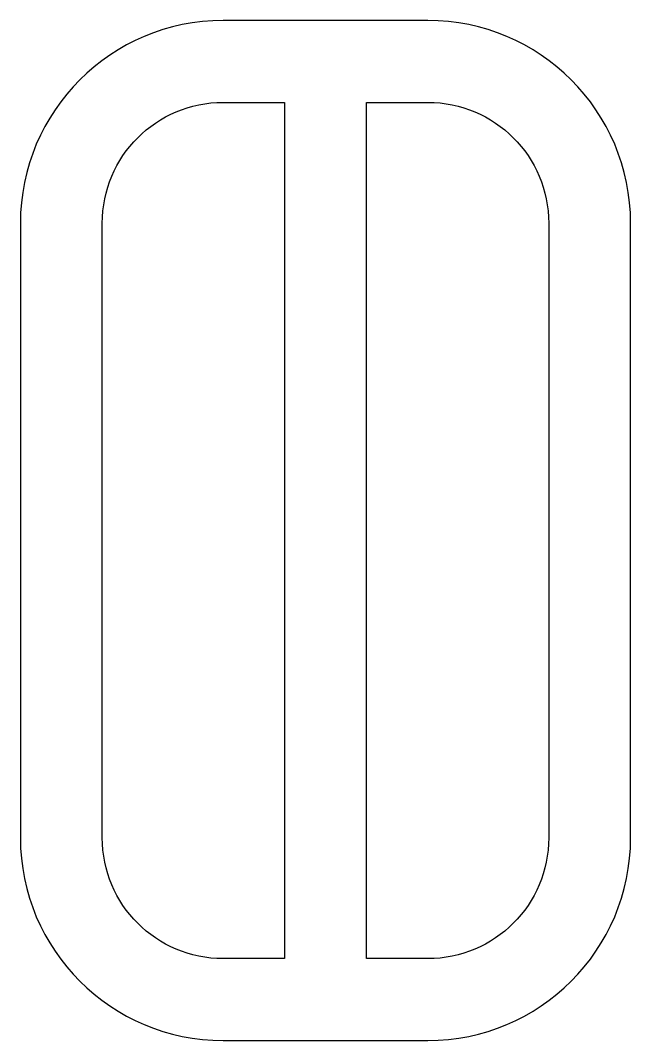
# Model space of a CAD drawing. Header units: millimetres. Extents: x 0 to 59.6, y 0 to 99.6.
import ezdxf

# ---------------------------------------------------------------- set-up
doc = ezdxf.new("R2010")
doc.units = ezdxf.units.MM
doc.layers.add('Layer_1', color=7, linetype='CONTINUOUS')

msp = doc.modelspace()

# ---------------------------------------------------------------- linework, layer by layer
at = {"layer": 'Layer_1', "color": 7}
for points in [[(39.80157, 99.600033), (19.802009, 99.600033)], [(19.802009, 91.599013), (25.799409, 91.599013), (25.799409, 8.001058)], [(39.80157, 8.001058), (33.80064, 8.001058), (33.80064, 91.599013), (39.80157, 91.599013)], [(0.000024, 79.798568), (0.000024, 19.801508)], [(8.001256, 19.801508), (8.001256, 79.798568)], [(51.60233, 79.798568), (51.60233, 19.801508)], [(59.60003, 19.801508), (59.60003, 79.798568)], [(25.799409, 8.001058), (19.802009, 8.001058)], [(19.802009, 0.000038), (39.80157, 0.000038)]]:
    msp.add_lwpolyline(points, dxfattribs=at)
msp.add_lwpolyline([(39.80157, 99.600033)], close=True, dxfattribs=at)
for points in [[(19.802009, 99.600033), (8.865588, 99.600033), (0.000024, 90.734703), (0.000024, 79.798568)], [(59.60003, 79.798568), (59.60003, 90.734703), (50.73799, 99.600033), (39.80157, 99.600033)], [(8.001256, 79.798568), (8.001256, 86.314388), (13.282493, 91.599013), (19.802009, 91.599013)], [(39.80157, 91.599013), (46.31756, 91.599013), (51.60233, 86.314388), (51.60233, 79.798568)], [(0.000024, 19.801508), (0.000024, 8.865368), (8.865588, 0.000038), (19.802009, 0.000038)], [(19.802009, 8.001058), (13.282493, 8.001058), (8.001256, 13.285688), (8.001256, 19.801508)], [(39.80157, 0.000038), (50.73799, 0.000038), (59.60003, 8.865368), (59.60003, 19.801508)], [(51.60233, 19.801508), (51.60233, 13.285688), (46.31756, 8.001058), (39.80157, 8.001058)]]:
    msp.add_open_spline(points, degree=3, dxfattribs=at)

doc.saveas('drawing.dxf')
